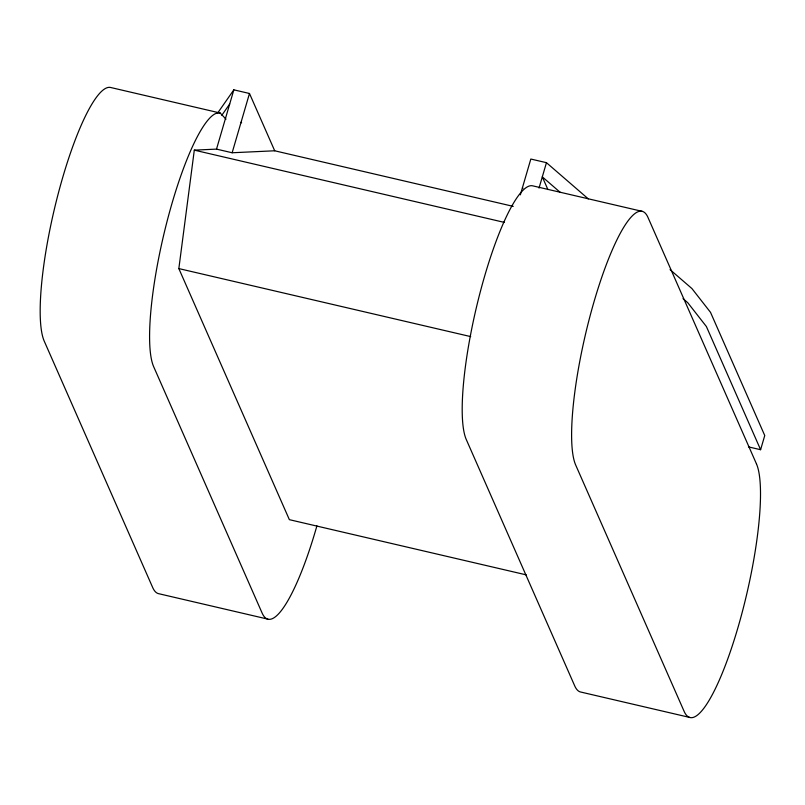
<?xml version="1.0" encoding="UTF-8"?>
<svg xmlns="http://www.w3.org/2000/svg" width="805" height="805" viewBox="0 0 805 805"><rect width="100%" height="100%" fill="white"/><g stroke="black" fill="none" stroke-linecap="round" stroke-linejoin="round"><path stroke-width="1.21" d="M526.269 574.871L289.367 519.668L178.841 268.588L194.307 150.143L216.515 149.116L232.142 152.759L274.706 150.787L513.238 206.372M216.515 149.116L233.842 89.838L249.48 93.481L274.706 150.787M232.142 152.759L249.48 93.481M520.352 194.84L530.827 159.038L546.454 162.68L588.294 198.885M539.028 188.068L546.454 162.68M748.449 446.876L760.604 449.713L764.75 435.535L710.523 312.36L691.928 288.562L670.062 269.645M217.35 113.465L233.842 89.838M221.808 115.306L229.697 104.006M225.994 119.18L220.198 113.022L110.778 87.524A133.378 27.239 -76.9 0 0 58.191 193.804A133.378 27.239 -76.9 0 0 44.225 341.119L152.668 587.479A133.378 27.239 -76.9 0 0 158.474 593.637L267.884 619.136M642.219 211.363L532.799 185.864A133.378 27.239 -76.9 0 0 480.213 292.145A133.378 27.239 -76.9 0 0 466.246 439.46L574.69 685.82A133.378 27.239 -76.9 0 0 580.496 691.978L689.905 717.476M194.307 150.143L504.473 222.422M178.841 268.588L470.694 336.601M560.371 192.496L542.308 176.858L547.883 189.517M683.032 298.625L687.782 302.74L706.388 326.528L760.604 449.713M522.415 187.796L522.968 188.38M241.067 122.229L241.621 122.823M220.198 113.022A133.378 27.239 -76.9 0 0 167.601 219.302A133.378 27.239 -76.9 0 0 153.634 366.617L262.088 612.977A133.378 27.239 -76.9 0 0 316.908 525.886M756.459 463.881L648.015 217.521A133.378 27.239 -76.9 0 0 594.191 301.161A133.378 27.239 -76.9 0 0 575.656 464.958L684.109 711.318A133.378 27.239 -76.9 0 0 737.923 627.689A133.378 27.239 -76.9 0 0 756.459 463.881"/></g></svg>
